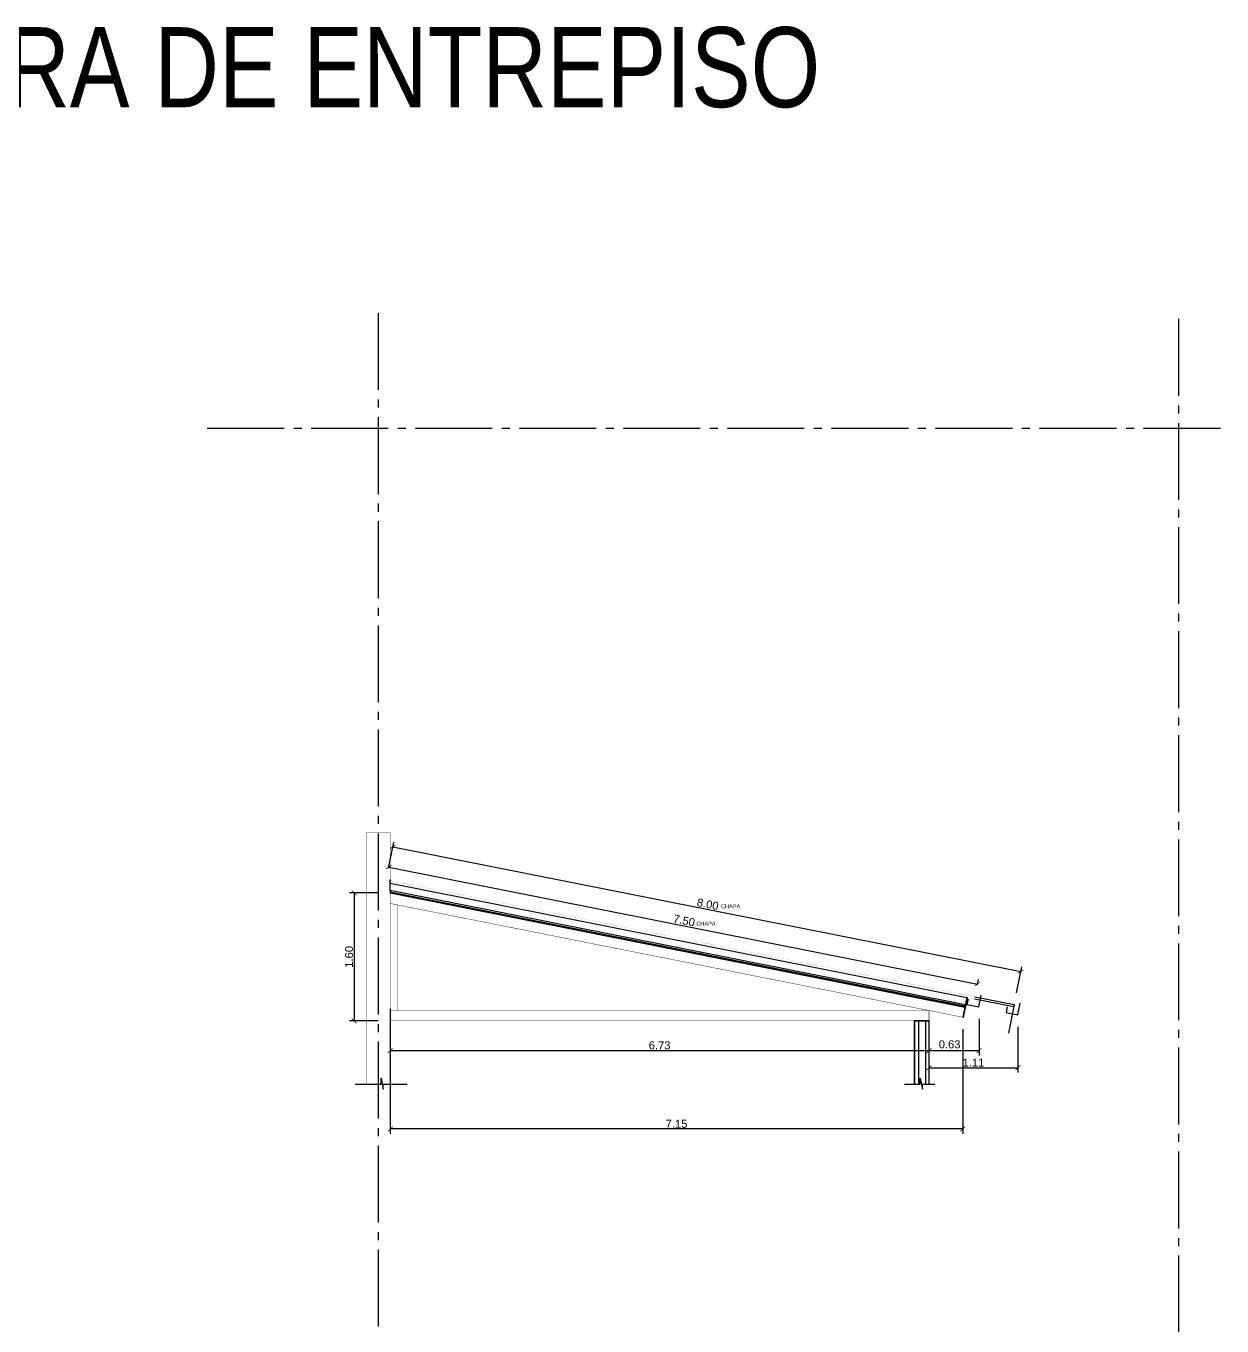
# Model space of a CAD drawing. Header units: millimetres. Extents: x -13913 to 5993, y 1496 to 3225.
# Drawn here: x 3002.72 to 3017.66, y 1631.58 to 1647.82 of the extents above; entities that cross this region are included whole.
import ezdxf

# ---------------------------------------------------------------- set-up
doc = ezdxf.new("R2010")
doc.units = ezdxf.units.MM
doc.header["$PDMODE"] = 35
doc.linetypes.add('ACAD_ISO04W100', pattern=[30, 24, -3, 0, -3])
doc.layers.get('Defpoints').update_dxf_attribs({"color": 230})
for name, color, linetype in [('EJES', 8, 'Continuous'), ('P0-MUROS', 7, 'Continuous'), ('P0-TEXTOS', 7, 'Continuous'), ('P1-COTAS', 7, 'Continuous'), ('P1-MUROS', 7, 'Continuous'), ('PT-MUROS', 7, 'Continuous')]:
    doc.layers.add(name, color=color, linetype=linetype)
doc.styles.add('Arial02.5', font='arial.ttf', dxfattribs={"width": 0.8, "height": 0.025})
doc.styles.add('Arial10', font='arial.ttf', dxfattribs={"height": 0.1})
doc.dimstyles.new('COTA-1-50', dxfattribs={"dimtxt": 0.1, "dimasz": 0.06, "dimexe": 0.06, "dimexo": 0.15, "dimgap": 0.0125, "dimtad": 1, "dimzin": 0, "dimdsep": 46, "dimtxsty": 'Arial10', "dimblk1": 'ARCHTICK', "dimblk2": 'ARCHTICK', "dimsah": 1, "dimcen": 0.09, "dimclrd": 7, "dimclre": 7, "dimclrt": 7, "dimazin": 0, "dimtfac": 1, "dimtofl": 0, "dimtmove": 2, "dimatfit": 3, "dimldrblk": 'ARCHTICK', "dimfxl": 1, "dimtolj": 1, "dimtzin": 0, "dimarcsym": 0})

# ---------------------------------------------------------------- blocks, each defined once
blk = doc.blocks.new('_ARCHTICK')
at = {"color": 0, "linetype": 'ByBlock', "const_width": 0.15}
blk.add_lwpolyline([(-0.5, -0.5), (0.5, 0.5)], dxfattribs=at)
blk = doc.blocks.new('*D225')
at = {"layer": 'Defpoints', "color": 0, "transparency": 16777216}
for p in [(3007.271, 1635.391), (3014.003, 1635.391), (3014.003, 1635.021)]:
    blk.add_point(p, dxfattribs=at)
at = {"layer": 'P0-MUROS', "color": 1, "lineweight": -2, "transparency": 16777216}
for p, q in [((3007.271, 1635.241), (3007.271, 1634.961)), ((3014.003, 1635.241), (3014.003, 1634.961)), ((3007.271, 1635.021), (3014.003, 1635.021))]:
    blk.add_line(p, q, dxfattribs=at)
at = {"layer": 'P0-MUROS', "color": 1, "lineweight": -2, "transparency": 16777216, "xscale": 0.06, "yscale": 0.06, "zscale": 0.06, "rotation": 180}
blk.add_blockref('_ARCHTICK', (3007.271, 1635.021), dxfattribs=at)
at = {"layer": 'P0-MUROS', "color": 1, "lineweight": -2, "transparency": 16777216, "xscale": 0.06, "yscale": 0.06, "zscale": 0.06}
blk.add_blockref('_ARCHTICK', (3014.003, 1635.021), dxfattribs=at)
at = {"layer": 'P0-MUROS', "color": 1, "transparency": 16777216, "insert": (3010.637, 1635.085), "char_height": 0.1, "attachment_point": 5, "style": 'Arial10'}
blk.add_mtext('\\A1;6.73', dxfattribs=at)
blk = doc.blocks.new('*D191')
at = {"layer": 'Defpoints', "color": 0, "transparency": 16777216}
for p in [(3007.222, 1637.153), (3014.61, 1635.852), (3014.578, 1635.692)]:
    blk.add_point(p, dxfattribs=at)
at = {"layer": 'P0-MUROS', "color": 1, "lineweight": -2, "transparency": 16777216}
for p, q in [((3007.251, 1637.3), (3007.265, 1637.372)), ((3007.253, 1637.313), (3014.61, 1635.852)), ((3014.607, 1635.839), (3014.621, 1635.91))]:
    blk.add_line(p, q, dxfattribs=at)
at = {"layer": 'P0-MUROS', "color": 1, "lineweight": -2, "transparency": 16777216, "xscale": 0.06, "yscale": 0.06, "zscale": 0.06}
for p, rotation in [((3007.253, 1637.313), 168.7632798653341), ((3014.61, 1635.852), 348.7632798653341)]:
    blk.add_blockref('_ARCHTICK', p, dxfattribs=dict(at, rotation=rotation))
at = {"layer": 'P0-MUROS', "color": 1, "transparency": 16777216, "insert": (3010.944, 1636.645), "char_height": 0.1, "attachment_point": 5, "rotation": 348.7633, "style": 'Arial10'}
blk.add_mtext('\\A1;7.50', dxfattribs=at)
blk = doc.blocks.new('*D192')
at = {"layer": 'Defpoints', "color": 0, "transparency": 16777216}
for p in [(3007.222, 1637.153), (3015.15, 1636.007), (3015.068, 1635.594)]:
    blk.add_point(p, dxfattribs=at)
at = {"layer": 'P0-MUROS', "color": 32, "lineweight": -2, "true_color": 0xcd6928, "transparency": 16777216}
for p, q in [((3007.251, 1637.3), (3007.315, 1637.625)), ((3007.304, 1637.566), (3015.15, 1636.007)), ((3015.098, 1635.741), (3015.162, 1636.066))]:
    blk.add_line(p, q, dxfattribs=at)
at = {"layer": 'P0-MUROS', "color": 32, "lineweight": -2, "true_color": 0xcd6928, "transparency": 16777216, "xscale": 0.06, "yscale": 0.06, "zscale": 0.06}
for p, rotation in [((3007.304, 1637.566), 168.7632798653433), ((3015.15, 1636.007), 348.7632798653433)]:
    blk.add_blockref('_ARCHTICK', p, dxfattribs=dict(at, rotation=rotation))
at = {"layer": 'P0-MUROS', "color": 32, "true_color": 0xcd6928, "transparency": 16777216, "insert": (3011.239, 1636.849), "char_height": 0.1, "attachment_point": 5, "rotation": 348.7633, "style": 'Arial10'}
blk.add_mtext('\\A1;8.00', dxfattribs=at)
blk = doc.blocks.new('*D193')
at = {"layer": 'Defpoints', "color": 0, "transparency": 16777216}
for p in [(3014.628, 1635.565), (3014.003, 1635.391), (3014.628, 1635.021)]:
    blk.add_point(p, dxfattribs=at)
at = {"layer": 'P0-MUROS', "color": 1, "lineweight": -2, "transparency": 16777216}
for p, q in [((3014.628, 1635.415), (3014.628, 1634.961)), ((3014.003, 1635.241), (3014.003, 1634.961)), ((3014.003, 1635.021), (3014.628, 1635.021))]:
    blk.add_line(p, q, dxfattribs=at)
at = {"layer": 'P0-MUROS', "color": 1, "lineweight": -2, "transparency": 16777216, "xscale": 0.06, "yscale": 0.06, "zscale": 0.06, "rotation": 180}
blk.add_blockref('_ARCHTICK', (3014.003, 1635.021), dxfattribs=at)
at = {"layer": 'P0-MUROS', "color": 1, "lineweight": -2, "transparency": 16777216, "xscale": 0.06, "yscale": 0.06, "zscale": 0.06}
blk.add_blockref('_ARCHTICK', (3014.628, 1635.021), dxfattribs=at)
at = {"layer": 'P0-MUROS', "color": 1, "transparency": 16777216, "insert": (3014.261, 1635.098), "char_height": 0.1, "attachment_point": 5, "style": 'Arial10'}
blk.add_mtext('\\A1;0.63', dxfattribs=at)
blk = doc.blocks.new('*D194')
at = {"layer": 'Defpoints', "color": 0, "transparency": 16777216}
for p in [(3007.271, 1636.991), (3006.821, 1635.391), (3007.271, 1635.391)]:
    blk.add_point(p, dxfattribs=at)
at = {"layer": 'P0-MUROS', "color": 7, "lineweight": -2, "transparency": 16777216}
for p, q in [((3007.121, 1636.991), (3006.761, 1636.991)), ((3006.821, 1636.991), (3006.821, 1635.391)), ((3007.121, 1635.391), (3006.761, 1635.391))]:
    blk.add_line(p, q, dxfattribs=at)
at = {"layer": 'P0-MUROS', "color": 7, "lineweight": -2, "transparency": 16777216, "xscale": 0.06, "yscale": 0.06, "zscale": 0.06}
for p, rotation in [((3006.821, 1636.991), 90), ((3006.821, 1635.391), 270)]:
    blk.add_blockref('_ARCHTICK', p, dxfattribs=dict(at, rotation=rotation))
at = {"layer": 'P0-MUROS', "color": 7, "transparency": 16777216, "insert": (3006.757, 1636.191), "char_height": 0.1, "attachment_point": 5, "rotation": 90, "style": 'Arial10'}
blk.add_mtext('\\A1;1.60', dxfattribs=at)
blk = doc.blocks.new('*D195')
at = {"layer": 'Defpoints', "color": 0, "transparency": 16777216}
for p in [(3014.003, 1635.391), (3015.115, 1635.468), (3015.115, 1634.807)]:
    blk.add_point(p, dxfattribs=at)
at = {"layer": 'P0-MUROS', "color": 32, "lineweight": -2, "true_color": 0xcd6928, "transparency": 16777216}
for p, q in [((3014.003, 1635.241), (3014.003, 1634.747)), ((3015.115, 1635.318), (3015.115, 1634.747)), ((3014.003, 1634.807), (3015.115, 1634.807))]:
    blk.add_line(p, q, dxfattribs=at)
at = {"layer": 'P0-MUROS', "color": 32, "lineweight": -2, "true_color": 0xcd6928, "transparency": 16777216, "xscale": 0.06, "yscale": 0.06, "zscale": 0.06, "rotation": 180}
blk.add_blockref('_ARCHTICK', (3014.003, 1634.807), dxfattribs=at)
at = {"layer": 'P0-MUROS', "color": 32, "lineweight": -2, "true_color": 0xcd6928, "transparency": 16777216, "xscale": 0.06, "yscale": 0.06, "zscale": 0.06}
blk.add_blockref('_ARCHTICK', (3015.115, 1634.807), dxfattribs=at)
at = {"layer": 'P0-MUROS', "color": 32, "true_color": 0xcd6928, "transparency": 16777216, "insert": (3014.559, 1634.87), "char_height": 0.1, "attachment_point": 5, "style": 'Arial10'}
blk.add_mtext('\\A1;1.11', dxfattribs=at)
blk = doc.blocks.new('*D226')
at = {"layer": 'Defpoints', "color": 0, "transparency": 16777216}
for p in [(3007.271, 1635.692), (3014.425, 1635.437), (3007.271, 1634.041)]:
    blk.add_point(p, dxfattribs=at)
at = {"layer": 'PT-MUROS', "color": 7, "lineweight": -2, "transparency": 16777216}
for p, q in [((3007.271, 1635.542), (3007.271, 1633.981)), ((3014.425, 1635.287), (3014.425, 1633.981)), ((3014.425, 1634.041), (3007.271, 1634.041))]:
    blk.add_line(p, q, dxfattribs=at)
at = {"layer": 'PT-MUROS', "color": 7, "lineweight": -2, "transparency": 16777216, "xscale": 0.06, "yscale": 0.06, "zscale": 0.06, "rotation": 180}
blk.add_blockref('_ARCHTICK', (3007.271, 1634.041), dxfattribs=at)
at = {"layer": 'PT-MUROS', "color": 7, "lineweight": -2, "transparency": 16777216, "xscale": 0.06, "yscale": 0.06, "zscale": 0.06}
blk.add_blockref('_ARCHTICK', (3014.425, 1634.041), dxfattribs=at)
at = {"layer": 'PT-MUROS', "color": 7, "transparency": 16777216, "insert": (3010.848, 1634.105), "char_height": 0.1, "attachment_point": 5, "style": 'Arial10'}
blk.add_mtext('\\A1;7.15', dxfattribs=at)

msp = doc.modelspace()

# ---------------------------------------------------------------- linework, layer by layer
at = {"layer": 'EJES', "color": 18, "linetype": 'ACAD_ISO04W100', "ltscale": 0.04, "true_color": 0x000000}
for points in [[(3007.121, 1644.232), (3007.121, 1611.828)], [(3017.121, 1644.159), (3017.121, 1611.828)], [(3004.985, 1642.793), (3017.664, 1642.793)]]:
    msp.add_lwpolyline(points, dxfattribs=at)
at = {"layer": 'P0-MUROS'}
for points, const_width in [([(3007.271, 1634.61), (3007.271, 1637.077), (3007.271, 1637.743), (3006.971, 1637.743), (3006.971, 1634.608)], 0.005), ([(3014.003, 1634.603), (3014.003, 1635.391), (3013.821, 1635.391), (3013.821, 1634.603)], 0.02)]:
    msp.add_lwpolyline(points, dxfattribs=dict(at, const_width=const_width))
at = {"layer": 'P0-MUROS', "color": 1, "const_width": 0.001}
msp.add_lwpolyline([(3007.216, 1637.124), (3014.572, 1635.662), (3014.578, 1635.692), (3007.222, 1637.153)], close=True, dxfattribs=at)
at = {"layer": 'P0-MUROS', "color": 6}
for points in [[(3007.271, 1637.143), (3007.265, 1637.114)], [(3007.271, 1637.103), (3007.271, 1637.158)]]:
    msp.add_lwpolyline(points, dxfattribs=at)
at = {"layer": 'P0-MUROS', "color": 159, "true_color": 0x22346e, "const_width": 0.005}
for points in [[(3007.271, 1636.991), (3014.451, 1635.564), (3014.425, 1635.437), (3007.271, 1636.858)], [(3007.271, 1636.858), (3007.271, 1635.521), (3007.361, 1635.521), (3007.361, 1636.841)], [(3007.271, 1635.391), (3014.003, 1635.391), (3014.003, 1635.521), (3007.271, 1635.521)]]:
    msp.add_lwpolyline(points, close=True, dxfattribs=at)
at = {"layer": 'P0-MUROS', "color": 4}
msp.add_lwpolyline([(3014.491, 1635.662), (3014.477, 1635.595), (3014.625, 1635.566), (3014.653, 1635.711)], dxfattribs=at)
at = {"layer": 'P0-MUROS', "color": 32, "true_color": 0xcd6928}
for points in [[(3014.578, 1635.692), (3015.068, 1635.594), (3015.063, 1635.565), (3014.572, 1635.662)], [(3014.981, 1635.565), (3014.968, 1635.497), (3015.115, 1635.468), (3015.143, 1635.613)]]:
    msp.add_lwpolyline(points, dxfattribs=at)
at = {"layer": 'P1-COTAS', "color": 5}
msp.add_lwpolyline([(3007.271, 1637.021), (3007.271, 1637.113), (3014.474, 1635.682), (3014.456, 1635.593)], close=True, dxfattribs=at)
at = {"layer": 'P1-COTAS', "color": 3}
msp.add_lwpolyline([(3014.453, 1635.574), (3014.456, 1635.593), (3007.271, 1637.021), (3007.271, 1637.001)], close=True, dxfattribs=at)
at = {"layer": 'P1-COTAS', "color": 2}
msp.add_lwpolyline([(3014.451, 1635.564), (3014.453, 1635.574), (3007.271, 1637.001), (3007.271, 1636.991)], close=True, dxfattribs=at)
at = {"layer": 'P1-COTAS'}
msp.add_lwpolyline([(3014.425, 1635.437), (3014.435, 1635.435), (3014.484, 1635.68), (3014.474, 1635.682)], close=True, dxfattribs=at)
at = {"layer": 'P1-COTAS', "color": 6}
msp.add_lwpolyline([(3015.068, 1635.594), (3014.997, 1635.238)], dxfattribs=at)
at = {"layer": 'P1-COTAS'}
for points in [[(3013.963, 1634.603), (3013.963, 1635.391), (3013.873, 1635.391), (3013.873, 1634.603)], [(3006.834, 1634.603), (3007.156, 1634.603), (3007.156, 1634.675), (3007.183, 1634.54), (3007.183, 1634.603), (3007.484, 1634.603)], [(3013.699, 1634.603), (3013.892, 1634.603), (3013.892, 1634.675), (3013.92, 1634.54), (3013.92, 1634.603), (3014.075, 1634.603)]]:
    msp.add_lwpolyline(points, dxfattribs=at)

# ---------------------------------------------------------------- texts
at = {"layer": 'P0-TEXTOS', "color": 32, "true_color": 0xcd6928, "style": 'Arial02.5'}
msp.add_text('CHAPA', height=0.05, dxfattribs=at).set_placement((3011.404, 1636.798))
at = {"layer": 'P0-TEXTOS', "color": 1, "style": 'Arial02.5'}
msp.add_text('CHAPA', height=0.05, dxfattribs=at).set_placement((3011.096, 1636.581))
at = {"layer": 'P1-MUROS', "color": 3, "insert": (2996.377, 1647.804), "char_height": 1, "attachment_point": 1, "style": 'Arial02.5'}
msp.add_mtext_dynamic_manual_height_columns('ESTRUCTURA DE ENTREPISO', width=19.3265, gutter_width=12.5, heights=[0], dxfattribs=at)

# ---------------------------------------------------------------- dimensions: what is measured, and where the dimension line sits
at = {"layer": 'P0-MUROS', "color": 32, "true_color": 0xcd6928}
dim = msp.add_aligned_dim(p1=(3007.222, 1637.153), p2=(3015.068, 1635.594), distance=0.421, dimstyle='COTA-1-50', override={"dimclrd": 32, "dimclre": 32, "dimclrt": 32}, dxfattribs=at)
dim.commit()
dim.dimension.update_dxf_attribs({"geometry": '*D192', "text_midpoint": (3011.239, 1636.849)})
at = {"layer": 'P0-MUROS', "color": 1}
dim = msp.add_aligned_dim(p1=(3007.222, 1637.153), p2=(3014.578, 1635.692), distance=0.163, dimstyle='COTA-1-50', override={"dimclrd": 1, "dimclre": 1, "dimclrt": 1}, dxfattribs=at)
dim.commit()
dim.dimension.update_dxf_attribs({"geometry": '*D191', "text_midpoint": (3010.944, 1636.645)})
at = {"layer": 'P0-MUROS', "color": 159, "true_color": 0x22346e}
dim = msp.add_linear_dim(base=(3006.821, 1635.391), p1=(3007.271, 1636.991), p2=(3007.271, 1635.391), angle=90, dimstyle='COTA-1-50', dxfattribs=at)
dim.commit()
dim.dimension.update_dxf_attribs({"geometry": '*D194', "text_midpoint": (3006.757, 1636.191)})
at = {"layer": 'P0-MUROS', "color": 1}
dim = msp.add_linear_dim(base=(3014.6281, 1635.0209), p1=(3014.0027, 1635.3909), p2=(3014.6281, 1635.5652), dimstyle='COTA-1-50', override={"dimclrd": 1, "dimclre": 1, "dimclrt": 1}, dxfattribs=at)
dim.commit()
dim.dimension.update_dxf_attribs({"geometry": '*D193', "text_midpoint": (3014.2613, 1635.0978), "dimtype": 160})
dim = msp.add_linear_dim(base=(3014.003, 1635.021), p1=(3007.271, 1635.391), p2=(3014.003, 1635.391), dimstyle='COTA-1-50', override={"dimclrd": 1, "dimclre": 1, "dimclrt": 1}, dxfattribs=at)
dim.commit()
dim.dimension.update_dxf_attribs({"geometry": '*D225', "text_midpoint": (3010.637, 1635.085)})
at = {"layer": 'P0-MUROS', "color": 32, "true_color": 0xcd6928}
dim = msp.add_linear_dim(base=(3015.115, 1634.807), p1=(3014.003, 1635.391), p2=(3015.115, 1635.468), dimstyle='COTA-1-50', override={"dimclrd": 32, "dimclre": 32, "dimclrt": 32}, dxfattribs=at)
dim.commit()
dim.dimension.update_dxf_attribs({"geometry": '*D195', "text_midpoint": (3014.559, 1634.87)})
at = {"layer": 'PT-MUROS'}
dim = msp.add_linear_dim(base=(3007.271, 1634.041), p1=(3014.425, 1635.437), p2=(3007.271, 1635.692), dimstyle='COTA-1-50', dxfattribs=at)
dim.commit()
dim.dimension.update_dxf_attribs({"geometry": '*D226', "text_midpoint": (3010.848, 1634.105)})

doc.saveas('drawing.dxf')
